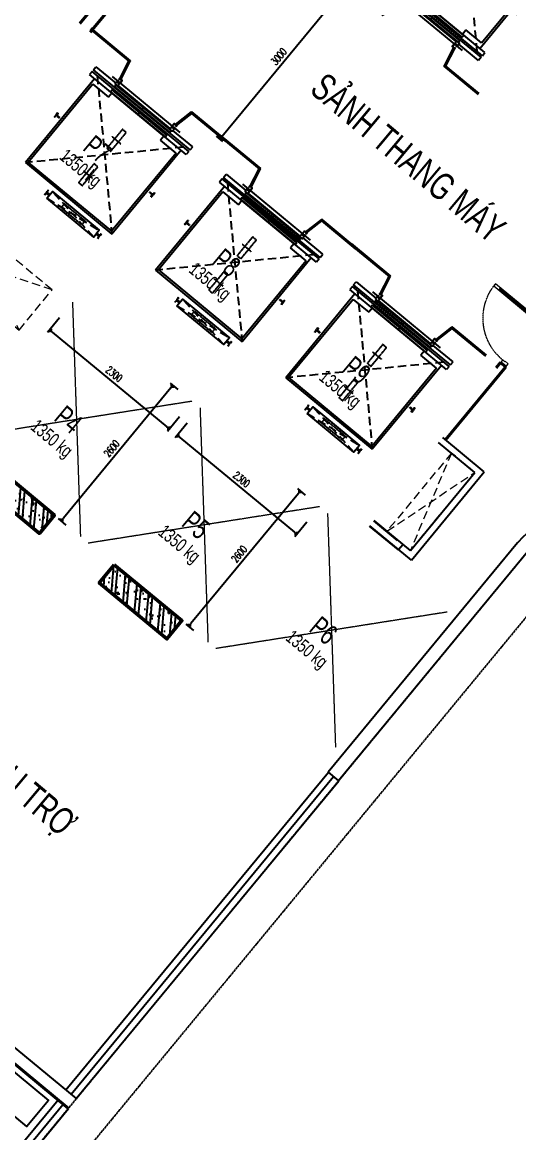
# Model space of a CAD drawing. Header units: millimetres. Extents: x -361679452 to 361242511, y -278557090 to 278849308.
# Drawn here: x -86267 to -78911, y 89985 to 106422 of the extents above; entities that cross this region are included whole.
import ezdxf
from ezdxf.enums import TextEntityAlignment as Align

# ---------------------------------------------------------------- set-up
doc = ezdxf.new("R2010")
doc.units = ezdxf.units.MM
doc.header["$MEASUREMENT"] = 0
for name, pattern in [('CENTERX2', [4, 2.5, -0.5, 0.5, -0.5]), ('HIDDEN', [0.375, 0.25, -0.125]), ('PHANTOMX2', [5, 2.5, -0.5, 0.5, -0.5, 0.5, -0.5])]:
    doc.linetypes.add(name, pattern=pattern)
for name, color, linetype in [('A-ANNO-ROOM', 50, 'Continuous'), ('A-FURNITURE', 251, 'Continuous'), ('A-GLAZ', 135, 'Continuous'), ('A-UNIT', 1, 'Continuous'), ('KT-Net manh', 139, 'Continuous'), ('KT-Noi that', 32, 'Continuous'), ('KT-Text', 7, 'Continuous'), ('KT-Tuong', 1, 'Continuous'), ('Xref_NT1+NT2_MBDV Cot vach_220729$0$ccu12-Thay', 7, 'Continuous'), ('Xref_NT1+NT2_MBDV Cot vach_220729$0$KT-Text', 7, 'Continuous')]:
    doc.layers.add(name, color=color, linetype=linetype)
for name, color, linetype, lineweight in [('CUA', 37, 'Continuous', 13), ('KT-lomo nuoc', 3, 'HIDDEN', 5), ('KT-Net cat', 1, 'Continuous', 40), ('KT-Net cot', 2, 'Continuous', 50), ('SPE-MEP-HVAC', 140, 'Continuous', 0)]:
    doc.layers.add(name, color=color, linetype=linetype, lineweight=lineweight)
doc.styles.add('220126_HDN_HBA typical plan$0$211210_HDN_HBA_TYPICAL PLAN CORE OPT 1$0$HBA-Text', font='GOTHIC.TTF')
doc.styles.add('Arial', font='arial.ttf', dxfattribs={"width": 0.7})
doc.styles.add('DIM', font='vnsimli.shx', dxfattribs={"width": 0.7})
doc.styles.add('xref.N.Cot vach tang N2$0$DIM', font='vnsimli.shx', dxfattribs={"width": 0.7})
doc.styles.add('Xref_NT1+NT2_MBDV Cot vach_220729$0$Arial', font='arial.ttf', dxfattribs={"width": 0.7})
doc.dimstyles.new('CCU 1-100 A1', dxfattribs={"dimscale": 100, "dimtxt": 2.2, "dimasz": 1, "dimexe": 1, "dimexo": 0, "dimgap": 1, "dimtad": 1, "dimdec": 0, "dimdsep": 46, "dimtxsty": 'DIM', "dimblk1": 'ARCHTICK', "dimblk2": 'ARCHTICK', "dimsah": 1, "dimcen": 0, "dimdle": 1, "dimclrd": 256, "dimclre": 256, "dimclrt": 31, "dimadec": 0, "dimazin": 0, "dimtfac": 1, "dimtdec": 0, "dimtix": 1, "dimtmove": 2, "dimatfit": 3, "dimldrblk": 'ARCHTICK', "dimfxl": 8, "dimtolj": 1, "dimarcsym": 0})
doc.dimstyles.new('xref.N.Cot vach tang N2$0$CCU 1-100 A1', dxfattribs={"dimscale": 100, "dimtxt": 2.2, "dimasz": 1, "dimexe": 1, "dimexo": 0, "dimgap": 1, "dimtad": 1, "dimdec": 0, "dimdsep": 46, "dimtxsty": 'xref.N.Cot vach tang N2$0$DIM', "dimblk1": 'xref.N.Cot vach tang N2$0$_ARCHTICK', "dimblk2": 'xref.N.Cot vach tang N2$0$_ARCHTICK', "dimsah": 1, "dimcen": 0, "dimdle": 1, "dimclrd": 256, "dimclre": 256, "dimclrt": 31, "dimadec": 0, "dimazin": 0, "dimtfac": 1, "dimtdec": 0, "dimtix": 1, "dimtmove": 2, "dimatfit": 3, "dimldrblk": 'xref.N.Cot vach tang N2$0$_ARCHTICK', "dimfxl": 8, "dimtolj": 1, "dimarcsym": 0})

# ---------------------------------------------------------------- blocks, each defined once
blk = doc.blocks.new('Condo-Studio')
at = {"layer": 'A-FURNITURE', "elevation": 0}
blk.add_lwpolyline([(785, -7650), (285, -7650), (285, -9800), (785, -9800)], close=True, dxfattribs=at)
at = {"layer": 'A-GLAZ'}
for p, q in [((4215, -9904, 0), (185, -9904, 0)), ((4215, -10004, 0), (185, -10004, 0)), ((4215, -10104, 0), (185, -10104, 0))]:
    blk.add_line(p, q, dxfattribs=at)
at = {"layer": 'KT-Net cat'}
blk.add_line((185, -174, 0), (185, -10104, 0), dxfattribs=at)
blk = doc.blocks.new('_Open90')
at = {"color": 0, "linetype": 'ByBlock', "lineweight": -2}
for p, q in [((0, 0), (-1, 0)), ((-0.5, 0.5), (0, 0)), ((0, 0), (-0.5, -0.5))]:
    blk.add_line(p, q, dxfattribs=at)
blk = doc.blocks.new('*D108')
at = {"layer": 'Defpoints', "color": 5, "transparency": 16777216}
for p, q in [((-2230, 1494), (-2230, 1596)), ((-2180, 1546), (-1728, 1546)), ((-780, 1546), (-1372, 1546)), ((-730, 1457), (-730, 1596))]:
    blk.add_line(p, q, dxfattribs=at)
at = {"layer": 'Defpoints', "color": 0, "transparency": 16777216}
for p in [(-2230, 1546), (-2230, 1494, 0), (-730, 1457, 0)]:
    blk.add_point(p, dxfattribs=at)
at = {"layer": 'Defpoints', "color": 5, "transparency": 16777216, "xscale": 50, "yscale": 50, "zscale": 50, "rotation": 180}
blk.add_blockref('_Open90', (-2230, 1546), dxfattribs=at)
at = {"layer": 'Defpoints', "color": 5, "transparency": 16777216, "xscale": 50, "yscale": 50, "zscale": 50}
blk.add_blockref('_Open90', (-730, 1546), dxfattribs=at)
at = {"layer": 'Defpoints', "color": 5, "transparency": 16777216, "insert": (-1550, 1546), "char_height": 110, "attachment_point": 5, "style": 'DIM'}
blk.add_mtext('\\A1;1500', dxfattribs=at)
blk = doc.blocks.new('_ARCHTICK')
at = {"color": 0, "linetype": 'ByBlock', "const_width": 0.15}
blk.add_lwpolyline([(-0.5, -0.5), (0.5, 0.5)], dxfattribs=at)
blk = doc.blocks.new('*D109')
at = {"layer": 'Defpoints', "color": 5, "transparency": 16777216}
for p, q in [((-879, 1950), (-1000, 1950)), ((-950, 1900), (-950, 1328)), ((-950, 400), (-950, 972)), ((-879, 350), (-1000, 350))]:
    blk.add_line(p, q, dxfattribs=at)
at = {"layer": 'Defpoints', "color": 0, "transparency": 16777216}
for p in [(-879, 1950, 0), (-950, 350), (-879, 350, 0)]:
    blk.add_point(p, dxfattribs=at)
at = {"layer": 'Defpoints', "color": 5, "transparency": 16777216, "xscale": 50, "yscale": 50, "zscale": 50}
for p, rotation in [((-950, 1950), 90), ((-950, 350), 270)]:
    blk.add_blockref('_Open90', p, dxfattribs=dict(at, rotation=rotation))
at = {"layer": 'Defpoints', "color": 5, "transparency": 16777216, "insert": (-950, 1150), "char_height": 110, "attachment_point": 5, "rotation": 90, "style": 'DIM'}
blk.add_mtext('\\A1;1600', dxfattribs=at)
blk = doc.blocks.new('xref.N.Cot vach tang N2$0$_Open90')
at = {"color": 0, "linetype": 'ByBlock', "lineweight": -2}
for p, q in [((0, 0), (-1, 0)), ((-0.5, 0.5), (0, 0)), ((0, 0), (-0.5, -0.5))]:
    blk.add_line(p, q, dxfattribs=at)
blk = doc.blocks.new('*D115')
at = {"layer": 'Defpoints', "color": 0, "transparency": 16777216}
for p in [(-81483, 107046), (-81430, 107002), (-83393, 104733, 0)]:
    blk.add_point(p, dxfattribs=at)
at = {"layer": 'KT-Noi that', "color": 5, "transparency": 16777216}
for p, q in [((-81483, 107046), (-81392, 106971)), ((-83309, 104728), (-81462, 106964)), ((-83393, 104733), (-83302, 104657))]:
    blk.add_line(p, q, dxfattribs=at)
at = {"layer": 'KT-Noi that', "color": 5, "transparency": 16777216, "xscale": 50, "yscale": 50, "zscale": 50}
for p, rotation in [((-81430, 107002), 50.44882673721364), ((-83340, 104689), 230.4488267372136)]:
    blk.add_blockref('xref.N.Cot vach tang N2$0$_Open90', p, dxfattribs=dict(at, rotation=rotation))
at = {"layer": 'KT-Noi that', "color": 5, "transparency": 16777216, "insert": (-82466, 105913), "char_height": 110, "attachment_point": 5, "rotation": 50.4488, "style": 'xref.N.Cot vach tang N2$0$DIM'}
blk.add_mtext('\\A1;3000', dxfattribs=at)
blk = doc.blocks.new('xref.N.Cot vach tang N2$0$_ARCHTICK')
at = {"color": 0, "linetype": 'ByBlock', "const_width": 0.15}
blk.add_lwpolyline([(-0.5, -0.5), (0.5, 0.5)], dxfattribs=at)
blk = doc.blocks.new('*D116')
at = {"layer": 'Defpoints', "color": 0, "transparency": 16777216}
for p in [(-85713, 102045, 0), (-83939, 100580, 0), (-84086, 100403)]:
    blk.add_point(p, dxfattribs=at)
at = {"layer": 'KT-Noi that', "color": 5, "transparency": 16777216}
for p, q in [((-85713, 102045), (-85891, 101829)), ((-85821, 101836), (-84124, 100435)), ((-83939, 100580), (-84117, 100365))]:
    blk.add_line(p, q, dxfattribs=at)
at = {"layer": 'KT-Noi that', "color": 5, "transparency": 16777216, "xscale": 50, "yscale": 50, "zscale": 50}
for p, rotation in [((-85859, 101868), 140.448827059903), ((-84086, 100403), 320.448827059903)]:
    blk.add_blockref('xref.N.Cot vach tang N2$0$_Open90', p, dxfattribs=dict(at, rotation=rotation))
at = {"layer": 'KT-Noi that', "color": 5, "transparency": 16777216, "insert": (-84905, 101216), "char_height": 110, "attachment_point": 5, "rotation": 320.4488, "style": 'xref.N.Cot vach tang N2$0$DIM'}
blk.add_mtext('\\A1;2300', dxfattribs=at)
blk = doc.blocks.new('*D117')
at = {"layer": 'Defpoints', "color": 0, "transparency": 16777216}
for p in [(-83958, 100984, 0), (-85689, 99042), (-85613, 98979, 0)]:
    blk.add_point(p, dxfattribs=at)
at = {"layer": 'KT-Noi that', "color": 5, "transparency": 16777216}
for p, q in [((-84065, 101008), (-85657, 99080)), ((-83958, 100984), (-84072, 101078)), ((-85613, 98979), (-85728, 99074))]:
    blk.add_line(p, q, dxfattribs=at)
at = {"layer": 'KT-Noi that', "color": 5, "transparency": 16777216, "xscale": 50, "yscale": 50, "zscale": 50}
for p, rotation in [((-84033, 101046), 50.44882705992738), ((-85689, 99042), 230.4488270599274)]:
    blk.add_blockref('xref.N.Cot vach tang N2$0$_Open90', p, dxfattribs=dict(at, rotation=rotation))
at = {"layer": 'KT-Noi that', "color": 5, "transparency": 16777216, "insert": (-84942, 100111), "char_height": 110, "attachment_point": 5, "rotation": 50.4488, "style": 'xref.N.Cot vach tang N2$0$DIM'}
blk.add_mtext('\\A1;2600', dxfattribs=at)
blk = doc.blocks.new('*D118')
at = {"layer": 'Defpoints', "color": 0, "transparency": 16777216}
for p in [(-83824, 100485, 0), (-82050, 99020, 0), (-82197, 98843)]:
    blk.add_point(p, dxfattribs=at)
at = {"layer": 'KT-Noi that', "color": 5, "transparency": 16777216}
for p, q in [((-83824, 100485), (-84002, 100269)), ((-83931, 100276), (-82235, 98875)), ((-82050, 99020), (-82228, 98805))]:
    blk.add_line(p, q, dxfattribs=at)
at = {"layer": 'KT-Noi that', "color": 5, "transparency": 16777216, "xscale": 50, "yscale": 50, "zscale": 50}
for p, rotation in [((-83970, 100308), 140.4488270599041), ((-82197, 98843), 320.4488270599041)]:
    blk.add_blockref('xref.N.Cot vach tang N2$0$_Open90', p, dxfattribs=dict(at, rotation=rotation))
at = {"layer": 'KT-Noi that', "color": 5, "transparency": 16777216, "insert": (-83016, 99656), "char_height": 110, "attachment_point": 5, "rotation": 320.4488, "style": 'xref.N.Cot vach tang N2$0$DIM'}
blk.add_mtext('\\A1;2300', dxfattribs=at)
blk = doc.blocks.new('*D119')
at = {"layer": 'Defpoints', "color": 0, "transparency": 16777216}
for p in [(-82069, 99424, 0), (-83800, 97482), (-83724, 97419, 0)]:
    blk.add_point(p, dxfattribs=at)
at = {"layer": 'KT-Noi that', "color": 5, "transparency": 16777216}
for p, q in [((-82176, 99448), (-83768, 97520)), ((-82069, 99424), (-82183, 99518)), ((-83724, 97419), (-83838, 97514))]:
    blk.add_line(p, q, dxfattribs=at)
at = {"layer": 'KT-Noi that', "color": 5, "transparency": 16777216, "xscale": 50, "yscale": 50, "zscale": 50}
for p, rotation in [((-82144, 99486), 50.44882705992818), ((-83800, 97482), 230.4488270599282)]:
    blk.add_blockref('xref.N.Cot vach tang N2$0$_Open90', p, dxfattribs=dict(at, rotation=rotation))
at = {"layer": 'KT-Noi that', "color": 5, "transparency": 16777216, "insert": (-83053, 98551), "char_height": 110, "attachment_point": 5, "rotation": 50.4488, "style": 'xref.N.Cot vach tang N2$0$DIM'}
blk.add_mtext('\\A1;2600', dxfattribs=at)
blk = doc.blocks.new('A$C21AF0CCA')
at = {"layer": 'A-ANNO-ROOM', "insert": (1198, 815), "char_height": 600, "attachment_point": 2, "rotation": 0.1054, "style": '220126_HDN_HBA typical plan$0$211210_HDN_HBA_TYPICAL PLAN CORE OPT 1$0$HBA-Text'}
blk.add_mtext_dynamic_manual_height_columns('1-BR+', width=722857412.87, gutter_width=9766, heights=[0], dxfattribs=at)
blk = doc.blocks.new('*U244')
at = {"layer": 'KT-lomo nuoc', "ltscale": 500}
for p, q in [((287, 347), (1157, -955)), ((1443, -608), (0, 0))]:
    blk.add_line(p, q, dxfattribs=at)
blk.add_lwpolyline([(287, 347), (1443, -608), (1157, -955), (0, 0)], close=True, dxfattribs=at)
blk = doc.blocks.new('*U211')
at = {"linetype": 'HIDDEN', "ltscale": 500}
for p, q in [((705, 310), (806, -1830)), ((1511, -1520), (0, 0))]:
    blk.add_line(p, q, dxfattribs=at)
blk.add_lwpolyline([(705, 310), (1511, -1520), (806, -1830), (0, 0)], close=True, dxfattribs=at)
blk = doc.blocks.new('*U251')
blk.add_line((-70, -100), (-70, -700))
for points in [[(-900, 100), (-840, 100), (-840, 40), (-850, 40), (-850, 0), (-900, 0)], [(-50, 0), (-50, -800), (-90, -800), (-90, 0)], [(0, 100), (-60, 100), (-60, 40), (-50, 40), (-50, 0), (0, 0)], [(-50, -100), (-90, -100), (-90, -700), (-50, -700)]]:
    blk.add_lwpolyline(points, close=True)
at = {"linetype": 'HIDDEN'}
blk.add_arc((-50, 0), 800, 180, 270, dxfattribs=at)
blk = doc.blocks.new('trucktnuoctang36')
at = {"layer": 'KT-Net cat', "elevation": 0}
for points in [[(9903, 1007), (9840, 930)], [(9903, 1007), (9981, 943)], [(9981, 943), (9089, -136)]]:
    blk.add_lwpolyline(points, dxfattribs=at)
at = {"layer": 'KT-Tuong'}
for p, q in [((9661, -609, 0), (9047, -101, 0)), ((9521, -622, 0), (8983, -178, 0)), ((8568, -1775, 0), (9521, -622, 0)), ((8582, -1916, 0), (9661, -609, 0)), ((8582, -1916, 0), (7967, -1408, 0)), ((8568, -1775, 0), (8031, -1331, 0)), ((3622, -9887, 0), (-4165, -3457, 0))]:
    blk.add_line(p, q, dxfattribs=at)
at = {"layer": 'CUA', "xscale": -0.9999999999999982, "rotation": 230.4488274522181}
blk.add_blockref('*U251', (10476, 1701, 0), dxfattribs=at)
at = {"layer": 'KT-lomo nuoc', "linetype": 'HIDDEN', "xscale": -0.9999999999999997, "rotation": 10.8976534755902}
blk.add_blockref('*U244', (9523, -619, 0), dxfattribs=at)
at = {"layer": 'SPE-MEP-HVAC', "linetype": 'HIDDEN', "ltscale": 1000, "xscale": -1, "rotation": 254.2212213649985}
blk.add_blockref('*U211', (2771, 1489, 0), dxfattribs=at)
blk = doc.blocks.new('TM 1000kg')
at = {"layer": 'KT-Net manh'}
for p, q in [((-2850, 2500), (-2850, 1742.2)), ((-2832, 2500), (-2832, 1754.4)), ((-2850, 1742.2), (-2847, 1742.2)), ((-2847, 1742.2), (-2847, 1739.2)), ((-2550, 1674.2), (-2847, 1739.2)), ((-2550, 1692.7), (-2832, 1754.4)), ((-2500, 1800), (-2500, 500)), ((-2850, 557.8), (-2847, 557.8)), ((-2850, -100), (-2850, 557.8)), ((-2550, 625.8), (-2847, 560.8)), ((-2847, 557.8), (-2847, 560.8)), ((-2550, 607.3), (-2832, 545.6)), ((-2832, -100), (-2832, 545.6))]:
    blk.add_line(p, q, dxfattribs=at)
at = {"layer": 'KT-Net manh', "const_width": 2}
for points in [[(-2847, 1742.2), (-2832, 1754.4)], [(-2847, 557.8), (-2832, 545.6)]]:
    blk.add_lwpolyline(points, dxfattribs=at)
at = {"layer": 'KT-Net manh', "ltscale": 2}
for points in [[(-2510, 1700), (-2500, 1700), (-2500, 1650), (-2550, 1650), (-2550, 1700), (-2540, 1700), (-2540, 1690), (-2541.6, 1690), (-2541.6, 1698.4), (-2548.4, 1698.4), (-2548.4, 1651.6), (-2501.6, 1651.6), (-2501.6, 1698.4), (-2508.4, 1698.4), (-2508.4, 1690), (-2510, 1690)], [(-2510, 600), (-2500, 600), (-2500, 650), (-2550, 650), (-2550, 600), (-2540, 600), (-2540, 610), (-2541.6, 610), (-2541.6, 601.6), (-2548.4, 601.6), (-2548.4, 648.4), (-2501.6, 648.4), (-2501.6, 601.6), (-2508.4, 601.6), (-2508.4, 610), (-2510, 610)]]:
    blk.add_lwpolyline(points, close=True, dxfattribs=at)
at = {"layer": 'KT-Noi that', "linetype": 'Continuous', "ltscale": 2}
for p, q in [((-2460, 2080, 0), (-2460, 1700, 0)), ((-2400, 2080, 0), (-2460, 2080, 0)), ((-2400, 220, 0), (-2400, 2080, 0)), ((-2370, 220, 0), (-2370, 2080, 0)), ((-2370, 2080, 0), (-2310, 2080, 0)), ((-2310, 220, 0), (-2310, 2080, 0)), ((-2310, 1981, 0), (-700, 1981, 0)), ((-700, 1981, 0), (-700, 319, 0)), ((-2230, 1950, 0), (-730, 1950, 0)), ((-2230, 1950, 0), (-2230, 1650, 0)), ((-730, 1950, 0), (-730, 350, 0)), ((-2455, 650, 0), (-2455, 1650, 0)), ((-2441.3, 620, 0), (-2441.3, 1680, 0)), ((-2411, 1680, 0), (-2441.3, 1680, 0)), ((-2411, 620, 0), (-2411, 1680, 0)), ((-2348, 625, 0), (-2348, 1675, 0)), ((-2348, 1675, 0), (-2314, 1675, 0)), ((-2314, 625, 0), (-2314, 1675, 0)), ((-2310, 1650, 0), (-2230, 1650, 0)), ((-2411, 1150, 0), (-2441.3, 1150, 0)), ((-2314, 1150, 0), (-2348, 1150, 0)), ((-2460, 220, 0), (-2460, 600, 0)), ((-2411, 620, 0), (-2441.3, 620, 0)), ((-2348, 625, 0), (-2314, 625, 0)), ((-2310, 650, 0), (-2230, 650, 0)), ((-2230, 350, 0), (-2230, 650, 0)), ((-2230, 350, 0), (-730, 350, 0)), ((-2400, 220, 0), (-2460, 220, 0)), ((-2370, 220, 0), (-2310, 220, 0)), ((-2310, 319, 0), (-700, 319, 0))]:
    blk.add_line(p, q, dxfattribs=at)
at = {"layer": 'KT-Noi that', "linetype": 'HIDDEN', "ltscale": 500}
for p, q in [((-2370, 1981, 0), (-700, 319, 0)), ((-2370, 319, 0), (-700, 1981, 0)), ((-495, 1400, 0), (-625, 500, 0)), ((-495, 500, 0), (-625, 1400, 0))]:
    blk.add_line(p, q, dxfattribs=at)
at = {"layer": 'KT-Noi that', "linetype": 'Continuous'}
for p, q in [((-1572.5, 2077, 0), (-1572.5, 2082, 0)), ((-1572.5, 2082, 0), (-1535, 2082, 0)), ((-1569.5, 2074, 0), (-1540.1, 2070.9, 0)), ((-1540, 2021, 0), (-1540, 2050, 0)), ((-1539, 2020, 0), (-1535, 2020, 0)), ((-1537.1, 2054.1, 0), (-1537.1, 2067.9, 0)), ((-1497.5, 2082, 0), (-1535, 2082, 0)), ((-1531, 2020, 0), (-1535, 2020, 0)), ((-1532.9, 2054.1, 0), (-1532.9, 2067.9, 0)), ((-1530, 2021, 0), (-1530, 2050, 0)), ((-1500.5, 2074, 0), (-1529.9, 2070.9, 0)), ((-1497.5, 2077, 0), (-1497.5, 2082, 0)), ((-603.5, 1460, 0), (-574.4, 1460, 0)), ((-603.5, 1456.8, 0), (-603.5, 1460, 0)), ((-603.5, 1456.8, 0), (-574.4, 1456.8, 0)), ((-568.2, 1406.2, 0), (-568.2, 1450.6, 0)), ((-565, 1406.2, 0), (-565, 1450.6, 0)), ((-558, 1403.2, 0), (-562, 1403.2, 0)), ((-558, 1400, 0), (-562, 1400, 0)), ((-555, 1406.2, 0), (-555, 1450.6, 0)), ((-551.8, 1406.2, 0), (-551.8, 1450.6, 0)), ((-516.5, 1460, 0), (-545.6, 1460, 0)), ((-516.5, 1456.8, 0), (-545.6, 1456.8, 0)), ((-516.5, 1456.8, 0), (-516.5, 1460, 0)), ((-568.2, 493.8, 0), (-568.2, 449.4, 0)), ((-565, 493.8, 0), (-565, 449.4, 0)), ((-558, 500, 0), (-562, 500, 0)), ((-558, 496.8, 0), (-562, 496.8, 0)), ((-555, 493.8, 0), (-555, 449.4, 0)), ((-551.8, 493.8, 0), (-551.8, 449.4, 0)), ((-603.5, 443.2, 0), (-574.4, 443.2, 0)), ((-603.5, 440, 0), (-574.4, 440, 0)), ((-516.5, 443.2, 0), (-545.6, 443.2, 0)), ((-516.5, 440, 0), (-545.6, 440, 0)), ((-1572.5, 223, 0), (-1572.5, 218, 0)), ((-1572.5, 218, 0), (-1535, 218, 0)), ((-1569.5, 226, 0), (-1540.1, 229.1, 0)), ((-1540, 279, 0), (-1540, 250, 0)), ((-1539, 280, 0), (-1535, 280, 0)), ((-1537.1, 245.9, 0), (-1537.1, 232.1, 0)), ((-1531, 280, 0), (-1535, 280, 0)), ((-1497.5, 218, 0), (-1535, 218, 0)), ((-1532.9, 245.9, 0), (-1532.9, 232.1, 0)), ((-1530, 279, 0), (-1530, 250, 0)), ((-1500.5, 226, 0), (-1529.9, 229.1, 0)), ((-1497.5, 223, 0), (-1497.5, 218, 0))]:
    blk.add_line(p, q, dxfattribs=at)
at = {"layer": 'KT-Noi that', "linetype": 'CENTERX2'}
for p, q in [((-1815, 1236, 0), (-1815, 1066.7, 0)), ((-1155, 1236, 0), (-1155, 1066.7, 0))]:
    blk.add_line(p, q, dxfattribs=at)
at = {"layer": 'KT-Noi that', "linetype": 'Continuous', "ltscale": 2, "elevation": 0}
for points in [[(-2485, 1700), (-2445, 1700), (-2445, 1650), (-2485, 1650)], [(-495, 1400), (-625, 1400), (-625, 500), (-495, 500)], [(-2485, 600), (-2445, 600), (-2445, 650), (-2485, 650)]]:
    blk.add_lwpolyline(points, close=True, dxfattribs=at)
at = {"layer": 'KT-Noi that', "linetype": 'PHANTOMX2', "elevation": 0}
for points in [[(-1635, 1186), (-1635, 1114), (-1995, 1114), (-1995, 1186)], [(-975, 1186), (-975, 1114), (-1335, 1114), (-1335, 1186)], [(-524, 1150), (-524, 750), (-596, 750), (-596, 1150)]]:
    blk.add_lwpolyline(points, close=True, dxfattribs=at)
at = {"layer": 'KT-Noi that', "linetype": 'Continuous'}
for centre, radius, start, end in [((-1569.5, 2077, 0), 3, 180, 270), ((-1540.1, 2067.9, 0), 3, 0, 90), ((-1542.3, 2054.7, 0), 5.25, 295.66972, 353.31728), ((-1539, 2021, 0), 1, 180, 270), ((-1529.9, 2067.9, 0), 3, 90, 180), ((-1527.7, 2054.7, 0), 5.25, 186.68272, 244.33028), ((-1531, 2021, 0), 1, 270, 0), ((-1500.5, 2077, 0), 3, 270, 0), ((-574.4, 1450.6, 0), 9.4, 0, 90), ((-574.4, 1450.6, 0), 6.2, 0, 90), ((-562, 1406.2, 0), 6.2, 180, 270), ((-562, 1406.2, 0), 3, 180, 270), ((-558, 1406.2, 0), 3, 270, 0), ((-558, 1406.2, 0), 6.2, 270, 0), ((-545.6, 1450.6, 0), 9.4, 90, 180), ((-545.6, 1450.6, 0), 6.2, 90, 180), ((-562, 493.8, 0), 6.2, 90, 180), ((-562, 493.8, 0), 3, 90, 180), ((-558, 493.8, 0), 6.2, 0, 90), ((-558, 493.8, 0), 3, 0, 90), ((-574.4, 449.4, 0), 6.2, 270, 0), ((-574.4, 449.4, 0), 9.4, 270, 0), ((-545.6, 449.4, 0), 9.4, 180, 270), ((-545.6, 449.4, 0), 6.2, 180, 270), ((-1569.5, 223, 0), 3, 90, 180), ((-1540.1, 232.1, 0), 3, 270, 0), ((-1539, 279, 0), 1, 90, 180), ((-1542.3, 245.3, 0), 5.25, 6.68272, 64.33028), ((-1527.7, 245.3, 0), 5.25, 115.66972, 173.31728), ((-1529.9, 232.1, 0), 3, 180, 270), ((-1531, 279, 0), 1, 0, 90), ((-1500.5, 223, 0), 3, 0, 90)]:
    blk.add_arc(centre, radius, start, end, dxfattribs=at)
at = {"layer": 'Defpoints', "color": 5}
for base, p1, p2, angle, picture, middle in [((-950.2, 350), (-879.1, 1950, 0), (-879.1, 350, 0), 90, '*D109', (-950.2, 1150)), ((-2230, 1545.8), (-730, 1457.2, 0), (-2230, 1494.3, 0), 180, '*D108', (-1550.1, 1545.8))]:
    dim = blk.add_linear_dim(base=base, p1=p1, p2=p2, angle=angle, dimstyle='CCU 1-100 A1', override={"dimscale": 50, "dimblk1": 'Open90', "dimblk2": 'Open90', "dimclrd": 5, "dimclre": 5, "dimclrt": 5, "dimlwd": 65535, "dimlwe": 65535}, dxfattribs=at)
    dim.commit()
    dim.dimension.update_dxf_attribs({"geometry": picture, "text_midpoint": middle, "dimtype": 128})

msp = doc.modelspace()

# ---------------------------------------------------------------- linework, layer by layer
at = {"layer": 'KT-Net cat', "elevation": 0}
msp.add_lwpolyline([(-85259.2, 106273.8), (-84733.8, 106909.9), (-84888.1, 107037.2), (-85413.4, 106401.1)], dxfattribs=at)
at = {"layer": 'KT-Net cot', "elevation": 0}
for points in [[(-86792.1, 99952.7), (-85789.8, 99124.9), (-86012.6, 98855.1), (-87015, 99682.9)], [(-84903, 98392.7), (-83900.7, 97564.9), (-84123.5, 97295), (-85125.9, 98122.8)]]:
    msp.add_lwpolyline(points, close=True, dxfattribs=at)
at = {"layer": 'KT-Tuong', "ltscale": 0.5, "elevation": 0}
for points in [[(-77240.9, 98873.8, 0.4133048), (-78931.6, 98715.6), (-81734.3, 95321.8)], [(-77368.3, 98719.6, 0.4132116), (-78777.6, 98587.9), (-81580, 95194.5)]]:
    msp.add_lwpolyline(points, format="xyb", dxfattribs=at)
at = {"layer": 'KT-Tuong', "elevation": 0}
for points in [[(-80628.9, 98688.9), (-80692.6, 98611.8), (-81120.5, 98965.1)], [(-80706, 98752.6), (-81056.8, 99042.2)], [(-81734.3, 95321.8), (-81580, 95194.5)]]:
    msp.add_lwpolyline(points, dxfattribs=at)
at = {"layer": 'SPE-MEP-HVAC', "linetype": 'HIDDEN', "ltscale": 5}
for p, q in [((-85522.1, 102275.9, 0), (-85404.2, 98806.6, 0)), ((-83748.6, 100811.3, 0), (-87177.7, 100271.1, 0)), ((-83633, 100715.8, 0), (-83515.1, 97246.5, 0)), ((-81859.5, 99251.2, 0), (-85288.6, 98711, 0)), ((-81744.3, 99156.1, 0), (-81626.5, 95686.8, 0)), ((-79970.9, 97691.5, 0), (-83399.9, 97151.3, 0))]:
    msp.add_line(p, q, dxfattribs=at)

# ---------------------------------------------------------------- block references
at = {"layer": 'A-UNIT', "xscale": -1, "rotation": 50.37070520241264}
msp.add_blockref('Condo-Studio', (-93245.6, 96930.8, 0), dxfattribs=at)
at = {"layer": 'KT-Noi that', "rotation": 50.44882673717305}
msp.add_blockref('TM 1000kg', (-77772.3, 107612.9, 0), dxfattribs=at)
at = {"layer": 'KT-Noi that', "xscale": -1, "rotation": 50.44882673720985}
for p in [(-85137.5, 102541.9, 0), (-83209.9, 100950, 0), (-81282.3, 99358.1, 0)]:
    msp.add_blockref('TM 1000kg', p, dxfattribs=at)

# ---------------------------------------------------------------- texts
at = {"layer": 'KT-Text', "extrusion": (-2.60739e-08, 7.73991e-08, 1), "style": 'Arial', "width": 0.7}
msp.add_text('SẢNH THANG MÁY', height=400, rotation=320, dxfattribs=at).set_placement((-80676.7, 104261.4, 0), align=Align.CENTER)
at = {"layer": 'Xref_NT1+NT2_MBDV Cot vach_220729$0$KT-Text', "extrusion": (2.27976e-08, 7.84266e-08, 1), "style": 'Xref_NT1+NT2_MBDV Cot vach_220729$0$Arial', "oblique": 360, "width": 0.7}
for s, p in [('P7', (-85248.6, 104425.3, 0)), ('P8', (-83331.9, 102749.2, 0)), ('P9', (-81404.2, 101157.2, 0)), ('P4', (-85675.8, 100424.5, 0)), ('P5', (-83786.7, 98864.4, 0)), ('P6', (-81898.1, 97304.7, 0))]:
    msp.add_text(s, height=300, rotation=320, dxfattribs=at).set_placement(p, align=Align.CENTER)
at = {"layer": 'Xref_NT1+NT2_MBDV Cot vach_220729$0$KT-Text', "style": 'Xref_NT1+NT2_MBDV Cot vach_220729$0$Arial', "width": 0.7}
for p in [(-85461.7, 104186.6, 0), (-83545, 102510.4, 0), (-81617.3, 100918.5, 0), (-85889, 100185.7, 0), (-83999.9, 98625.7, 0), (-82111.2, 97065.9, 0)]:
    msp.add_text('1350 kg', height=200, rotation=320.44883, dxfattribs=at).set_placement(p, align=Align.CENTER)

# ---------------------------------------------------------------- dimensions: what is measured, and where the dimension line sits
at = {"layer": 'KT-Noi that', "color": 5}
dim = msp.add_linear_dim(base=(-81430.1, 107002.4), p1=(-83393.5, 104733, 0), p2=(-81483.1, 107046.2), angle=50.44883, dimstyle='xref.N.Cot vach tang N2$0$CCU 1-100 A1', override={"dimscale": 50, "dimblk1": 'xref.N.Cot vach tang N2$0$_Open90', "dimblk2": 'xref.N.Cot vach tang N2$0$_Open90', "dimclrd": 5, "dimclre": 5, "dimclrt": 5, "dimlwd": 65535, "dimlwe": 65535}, dxfattribs=at)
dim.commit()
dim.dimension.update_dxf_attribs({"geometry": '*D115', "text_midpoint": (-82466.2, 105912.6)})
for p1, p2, distance, picture, middle in [((-85712.9, 102044.8, 0), (-83939.4, 100580.3, 0), -229.6, '*D116', (-84905.5, 101216.5)), ((-83957.9, 100984.1, 0), (-85613.5, 98979.4, 0), -98, '*D117', (-84942.2, 100111)), ((-83823.8, 100484.7, 0), (-82050.4, 99020.2, 0), -229.6, '*D118', (-83016.4, 99656.4)), ((-82068.8, 99424, 0), (-83724.4, 97419.3, 0), -98, '*D119', (-83053.1, 98550.9))]:
    dim = msp.add_aligned_dim(p1=p1, p2=p2, distance=distance, dimstyle='xref.N.Cot vach tang N2$0$CCU 1-100 A1', override={"dimscale": 50, "dimblk1": 'xref.N.Cot vach tang N2$0$_Open90', "dimblk2": 'xref.N.Cot vach tang N2$0$_Open90', "dimclrd": 5, "dimclre": 5, "dimclrt": 5, "dimlwd": 65535, "dimlwe": 65535}, dxfattribs=at)
    dim.commit()
    dim.dimension.update_dxf_attribs({"geometry": picture, "text_midpoint": middle})

# ---------------------------------------------------------------- next in the draw order: hatches: boundary and pattern name
at = {"layer": 'KT-Net manh'}
h = msp.add_hatch(dxfattribs=at)
h.set_pattern_fill('BTCT', color=256, scale=49, angle=40)
h.set_pattern_definition([(90, (0, 0), (288.99684, 202.35777), [36.75, -404.25]), (35, (0, 0), (-288.9968, 238.6422), [29.4, -323.4]), (140.4514, (24.1, 16.86), (0.00034, 441), [31.2327, -343.5596]), (86.1842, (-63, 75.07), (452.7343, 274.015), [55.125, -606.375]), (136.6356, (-25.27, 97.9), (44.0227, 660.0335), [46.849, -515.3394]), (31.1842, (-63, 75.07), (44.0222, 660.0336), [44.1, -485.1]), (61, (-9.7, 87.8), (350.8673, 36.87764), [36.75, -404.25]), (6, (-9.7, 87.8), (-137.0663, 348.8296), [29.4, -323.4]), (111.4514, (19.53, 90.87), (213.8013, 385.7071), [31.2327, -343.5596]), (77.5, (0, 0), (-100.28588, 128.78557), [0, -319.48, 0, -328.3, 0, -324.625]), (47.5, (0, 0), (-25.48, 230.90502), [0, -187.18, 0, -312.13, 0, -123.725]), (7.5, (-83.7, -70.24), (207.48055, 159.66964), [0, -122.5, 0, -382.2, 0, -507.15]), (357.5, (-121.24, -101.73), (187.37614, 221.25936), [0, -159.25, 0, -253.82, 0, -360.15]), (85, (0, 0), (-183.05078, 16.01487), []), (85, (66.36, 55.68), (-183.05078, 16.01487), [])])
h.paths.add_polyline_path([(-86792.1, 99952.7), (-85789.8, 99124.9), (-86012.6, 98855.1), (-87015, 99682.9)])
h.paths.add_polyline_path([(-84903, 98392.7), (-83900.7, 97564.9), (-84123.5, 97295), (-85125.9, 98122.8)])

# ---------------------------------------------------------------- next in the draw order: linework, layer by layer
at = {"layer": 'A-GLAZ'}
for p, q in [((-85619.9, 90620.1), (-81731.7, 95319.7, 0)), ((-85542.8, 90556.3), (-81654.7, 95255.9, 0)), ((-85465.8, 90492.5), (-81577.6, 95192.1, 0))]:
    msp.add_line(p, q, dxfattribs=at)
at = {"layer": 'KT-Tuong'}
msp.add_line((-85462.6, 90490.2), (-93249.1, 96920.6), dxfattribs=at)
at = {"layer": 'Xref_NT1+NT2_MBDV Cot vach_220729$0$ccu12-Thay', "linetype": 'HIDDEN', "ltscale": 25, "elevation": 0}
for points in [[(-59810, 108017, 0.3132591), (-61725.4, 115112.4), (-76681.2, 127439.9, 0.2567374), (-82155.1, 128022.3, 0.0253933), (-83207.2, 127498.8, 0.0889379), (-86361.8, 124896.2), (-88547.8, 122243.8), (-113995.3, 91438.2, 0.0725017), (-114929.1, 89493.6, 0.0502925), (-117686.2, 77111.4, 0.0222997), (-118097.8, 71632.8, 0.4964024), (-111586.4, 67387.1), (-102943.5, 70671.7, 0.0812642), (-99030.2, 73116.6), (-92449.3, 81085.5), (-90284.3, 83707.1), (-78314.9, 98206, -0.4142136), (-77753.4, 98259.5), (-69577.5, 91507.6, 0.4147016), (-65913, 91860.2), (-61205.8, 97560.1)], [(-60375, 108219.1, 0.313113), (-62109.5, 114651.5), (-77043.6, 126961, 0.2552902), (-81919.4, 127470.5, 0.0252945), (-82913, 126975.9, 0.088841), (-85901.5, 124511.3), (-88085, 121861.9), (-113513.6, 91079.3, 0.0716282), (-114357.8, 89309.9, 0.0503129), (-117090.4, 77040.4, 0.0221705), (-117497.1, 71646, 0.4938342), (-111794, 67950.1), (-103166.1, 71229, 0.0802095), (-99461.9, 73536.2), (-92911.9, 81467.5), (-90746.9, 84089.1), (-78777.6, 98588, -0.4142136), (-77371.3, 98722.1), (-69195.5, 91970.2, 0.41477), (-66375.9, 92241.9), (-61668.4, 97942.2)]]:
    msp.add_lwpolyline(points, format="xyb", dxfattribs=at)

# ---------------------------------------------------------------- next in the draw order: block references
at = {"layer": 'A-ANNO-ROOM'}
for p in [(-193366.6, 192838, 0), (-194725.1, 187914.8, 0), (-204628.5, 156603.4, 0)]:
    msp.add_blockref('A$C21AF0CCA', p, dxfattribs=at)
at = {"layer": 'KT-Tuong'}
msp.add_blockref('trucktnuoctang36', (-89084.7, 100377.1, 0), dxfattribs=at)

# ---------------------------------------------------------------- next in the draw order: texts
at = {"layer": 'KT-Text', "extrusion": (-2.60739e-08, 7.73991e-08, 1), "style": 'Arial', "width": 0.7}
msp.add_text('K.GIAN PHỤ TRỢ', height=400, rotation=320, dxfattribs=at).set_placement((-86912, 95372.9, 0), align=Align.CENTER)

doc.saveas('drawing.dxf')
